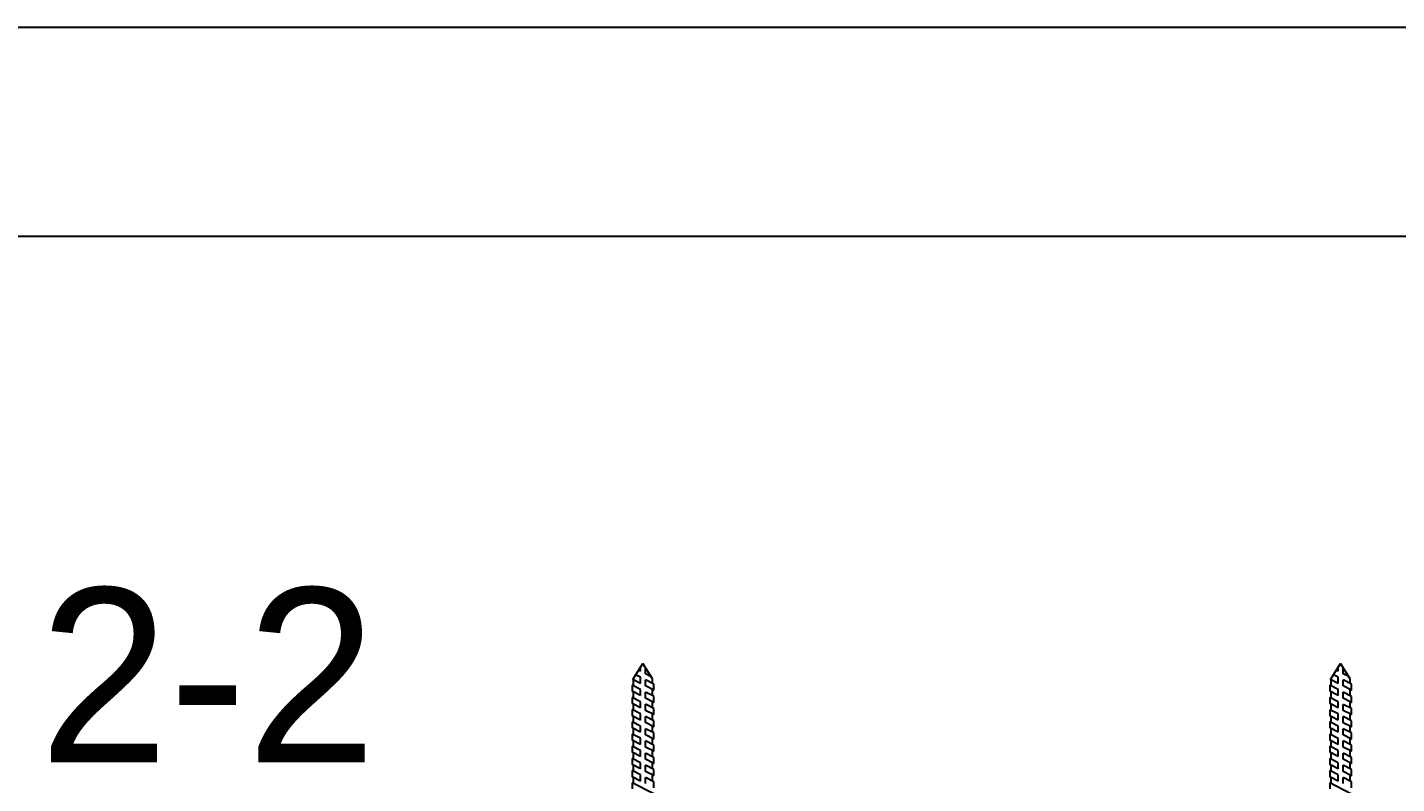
# Model space of a CAD drawing. Header units: millimetres. Extents: x -1985 to 969, y 203 to 500.
# Drawn here: x -1863.45 to -1832.05, y 473.48 to 490.83 of the extents above; entities that cross this region are included whole.
import ezdxf

# ---------------------------------------------------------------- set-up
doc = ezdxf.new("R2010")
doc.units = ezdxf.units.MM
doc.layers.add('ШПАЛА', color=7, linetype='Continuous')

# ---------------------------------------------------------------- blocks, each defined once
blk = doc.blocks.new('Анкер витой')
at = {"color": 252}
for p, q in [((-147934.1, -7285.3), (-147923, -7267.8)), ((-147911.3, -7286.1), (-147923, -7267.8)), ((-147932.6, -7282.9), (-147926.1, -7279.6)), ((-147920.2, -7276.6), (-147918.1, -7275.5)), ((-147920.2, -7283.6), (-147914.7, -7280.8)), ((-147935.6, -7291.5), (-147926.1, -7286.6)), ((-147935.6, -7298.5), (-147935.6, -7291.5)), ((-147935.6, -7298.5), (-147926.1, -7293.6)), ((-147935.6, -7298.5), (-147934.1, -7298.5)), ((-147920.2, -7290.6), (-147911.3, -7286.1)), ((-147920.2, -7297.7), (-147910.6, -7292.7)), ((-147920.2, -7304.7), (-147910.6, -7299.7)), ((-147910.6, -7292.7), (-147912.1, -7292.7)), ((-147910.6, -7292.7), (-147910.6, -7299.7)), ((-147935.6, -7305.5), (-147926.1, -7300.6)), ((-147935.6, -7312.5), (-147935.6, -7305.5)), ((-147935.6, -7312.5), (-147926.1, -7307.6)), ((-147935.6, -7312.5), (-147934.1, -7312.5)), ((-147935.6, -7319.5), (-147926.1, -7314.7)), ((-147920.2, -7311.7), (-147910.6, -7306.8)), ((-147920.2, -7318.7), (-147910.6, -7313.8)), ((-147910.6, -7306.8), (-147912.1, -7306.8)), ((-147910.6, -7306.8), (-147910.6, -7313.8)), ((-147935.6, -7326.5), (-147935.6, -7319.5)), ((-147935.6, -7326.5), (-147926.1, -7321.7)), ((-147935.6, -7326.5), (-147934.1, -7326.5)), ((-147935.6, -7333.5), (-147926.1, -7328.7)), ((-147920.2, -7325.7), (-147910.6, -7320.8)), ((-147920.2, -7332.7), (-147910.6, -7327.8)), ((-147910.6, -7320.8), (-147912.1, -7320.8)), ((-147910.6, -7320.8), (-147910.6, -7327.8)), ((-147935.6, -7340.5), (-147935.6, -7333.5)), ((-147935.6, -7340.5), (-147926.1, -7335.7)), ((-147935.6, -7340.5), (-147934.1, -7340.5)), ((-147935.6, -7347.5), (-147926.1, -7342.6)), ((-147920.2, -7339.6), (-147910.6, -7334.7)), ((-147920.2, -7346.6), (-147910.6, -7341.7)), ((-147910.6, -7334.7), (-147912.1, -7334.7)), ((-147910.6, -7334.7), (-147910.6, -7341.7)), ((-147935.6, -7354.5), (-147935.6, -7347.5)), ((-147935.6, -7354.5), (-147926.1, -7349.6)), ((-147935.6, -7354.5), (-147934.1, -7354.5)), ((-147935.6, -7361.5), (-147926.1, -7356.6)), ((-147935.6, -7368.5), (-147935.6, -7361.5)), ((-147920.2, -7353.7), (-147910.6, -7348.7)), ((-147920.2, -7360.7), (-147910.6, -7355.7)), ((-147920.2, -7367.6), (-147910.6, -7362.7)), ((-147910.6, -7348.7), (-147912.1, -7348.7)), ((-147910.6, -7362.7), (-147912.1, -7362.7)), ((-147910.6, -7348.7), (-147910.6, -7355.7)), ((-147910.6, -7362.7), (-147910.6, -7369.7)), ((-147935.6, -7368.5), (-147926.1, -7363.6)), ((-147935.6, -7368.5), (-147934.1, -7368.5)), ((-147935.6, -7375.5), (-147926.1, -7370.6)), ((-147935.6, -7382.5), (-147935.6, -7375.5)), ((-147935.6, -7382.5), (-147926.1, -7377.6)), ((-147920.2, -7374.6), (-147910.6, -7369.7)), ((-147920.2, -7381.6), (-147910.6, -7376.7)), ((-147910.6, -7376.7), (-147912.1, -7376.7)), ((-147910.6, -7376.7), (-147910.6, -7383.7)), ((-147935.6, -7382.5), (-147934.1, -7382.5)), ((-147935.6, -7389.5), (-147926.1, -7384.6)), ((-147935.6, -7396.5), (-147935.6, -7389.5)), ((-147935.6, -7396.5), (-147926.1, -7391.6)), ((-147920.2, -7388.6), (-147910.6, -7383.7)), ((-147920.2, -7395.6), (-147910.6, -7390.7)), ((-147910.6, -7390.7), (-147912.1, -7390.7)), ((-147910.6, -7390.7), (-147910.6, -7397.7)), ((-147935.6, -7396.5), (-147934.1, -7396.5)), ((-147935.6, -7403.5), (-147926.1, -7398.6)), ((-147935.6, -7410.5), (-147935.6, -7403.5)), ((-147935.6, -7417.5), (-147910.6, -7404.7)), ((-147920.2, -7402.6), (-147910.6, -7397.7)), ((-147910.6, -7404.7), (-147912.1, -7404.7)), ((-147910.6, -7404.7), (-147910.6, -7411.7))]:
    blk.add_line(p, q, dxfattribs=at)
at = {"layer": 'ШПАЛА', "color": 252}
for p, q in [((-147926.1, -7279.6), (-147926.1, -7272.7)), ((-147920.2, -7276.6), (-147920.2, -7272.1)), ((-147920.2, -7290.6), (-147920.2, -7283.6)), ((-147934.1, -7290.7), (-147934.1, -7285.3)), ((-147934.1, -7304.7), (-147934.1, -7297.7)), ((-147926.1, -7293.6), (-147926.1, -7286.6)), ((-147920.2, -7304.7), (-147920.2, -7297.7)), ((-147912.1, -7293.5), (-147912.1, -7286.5)), ((-147934.1, -7318.7), (-147934.1, -7311.7)), ((-147926.1, -7307.6), (-147926.1, -7300.6)), ((-147926.1, -7321.7), (-147926.1, -7314.7)), ((-147920.2, -7318.7), (-147920.2, -7311.7)), ((-147912.1, -7307.5), (-147912.1, -7300.5)), ((-147912.1, -7321.5), (-147912.1, -7314.5)), ((-147934.1, -7332.8), (-147934.1, -7325.7)), ((-147926.1, -7335.7), (-147926.1, -7328.7)), ((-147920.2, -7332.7), (-147920.2, -7325.7)), ((-147912.1, -7335.5), (-147912.1, -7328.5)), ((-147934.1, -7346.7), (-147934.1, -7339.8)), ((-147926.1, -7349.6), (-147926.1, -7342.6)), ((-147920.2, -7346.6), (-147920.2, -7339.6)), ((-147912.1, -7349.5), (-147912.1, -7342.5)), ((-147934.1, -7360.7), (-147934.1, -7353.7)), ((-147926.1, -7363.6), (-147926.1, -7356.6)), ((-147920.2, -7360.7), (-147920.2, -7353.7)), ((-147912.1, -7363.5), (-147912.1, -7356.5)), ((-147934.1, -7374.7), (-147934.1, -7367.7)), ((-147926.1, -7377.6), (-147926.1, -7370.6)), ((-147920.2, -7374.6), (-147920.2, -7367.6)), ((-147912.1, -7377.5), (-147912.1, -7370.5)), ((-147934.1, -7388.7), (-147934.1, -7381.7)), ((-147926.1, -7391.6), (-147926.1, -7384.6)), ((-147920.2, -7388.6), (-147920.2, -7381.6)), ((-147912.1, -7391.5), (-147912.1, -7384.5)), ((-147934.1, -7402.7), (-147934.1, -7395.7)), ((-147926.1, -7405.6), (-147926.1, -7398.6)), ((-147920.2, -7402.6), (-147920.2, -7395.6)), ((-147912.1, -7405.5), (-147912.1, -7398.5))]:
    blk.add_line(p, q, dxfattribs=at)

msp = doc.modelspace()

# ---------------------------------------------------------------- linework, layer by layer
for p, q in [((-1581.498, 490.83), (-1984.569, 490.83)), ((-1586.297, 486.031), (-1965.375, 486.031))]:
    msp.add_line(p, q)
at = {"color": 252}
for p, q in [((-1849.568, 475.874), (-1849.334, 476.241)), ((-1849.39, 476.064), (-1849.433, 476.086)), ((-1849.113, 475.891), (-1849.335, 476.241)), ((-1849.583, 475.742), (-1849.553, 475.742)), ((-1849.583, 475.742), (-1849.583, 475.602)), ((-1849.39, 475.643), (-1849.583, 475.742)), ((-1849.39, 475.783), (-1849.568, 475.874)), ((-1849.39, 475.923), (-1849.501, 475.98)), ((-1849.142, 475.937), (-1849.273, 476.004)), ((-1849.083, 475.767), (-1849.273, 475.864)), ((-1849.083, 475.627), (-1849.273, 475.724)), ((-1849.083, 475.627), (-1849.083, 475.767)), ((-1849.39, 475.503), (-1849.583, 475.602)), ((-1849.583, 475.461), (-1849.553, 475.461)), ((-1849.583, 475.461), (-1849.583, 475.321)), ((-1849.39, 475.363), (-1849.583, 475.461)), ((-1849.083, 475.487), (-1849.273, 475.584)), ((-1849.083, 475.347), (-1849.273, 475.444)), ((-1849.083, 475.627), (-1849.113, 475.627)), ((-1849.083, 475.347), (-1849.083, 475.487)), ((-1849.39, 475.223), (-1849.583, 475.321)), ((-1849.583, 475.181), (-1849.553, 475.181)), ((-1849.583, 475.181), (-1849.583, 475.041)), ((-1849.39, 475.083), (-1849.583, 475.181)), ((-1849.083, 475.206), (-1849.273, 475.303)), ((-1849.083, 475.066), (-1849.273, 475.163)), ((-1849.083, 475.347), (-1849.113, 475.347)), ((-1849.083, 475.066), (-1849.083, 475.206)), ((-1849.39, 474.943), (-1849.583, 475.041)), ((-1849.583, 474.902), (-1849.553, 474.902)), ((-1849.583, 474.902), (-1849.583, 474.762)), ((-1849.39, 474.804), (-1849.583, 474.902)), ((-1849.39, 474.664), (-1849.583, 474.762)), ((-1849.083, 474.926), (-1849.273, 475.023)), ((-1849.083, 474.786), (-1849.273, 474.883)), ((-1849.083, 475.066), (-1849.113, 475.066)), ((-1849.083, 474.786), (-1849.113, 474.786)), ((-1849.083, 474.786), (-1849.083, 474.926)), ((-1849.583, 474.622), (-1849.553, 474.622)), ((-1849.583, 474.622), (-1849.583, 474.482)), ((-1849.39, 474.523), (-1849.583, 474.622)), ((-1849.39, 474.383), (-1849.583, 474.482)), ((-1849.083, 474.647), (-1849.273, 474.744)), ((-1849.083, 474.507), (-1849.273, 474.604)), ((-1849.083, 474.367), (-1849.273, 474.464)), ((-1849.083, 474.507), (-1849.113, 474.507)), ((-1849.083, 474.507), (-1849.083, 474.647)), ((-1849.583, 474.342), (-1849.553, 474.342)), ((-1849.583, 474.342), (-1849.583, 474.202)), ((-1849.39, 474.244), (-1849.583, 474.342)), ((-1849.39, 474.104), (-1849.583, 474.202)), ((-1849.083, 474.227), (-1849.273, 474.324)), ((-1849.083, 474.087), (-1849.273, 474.184)), ((-1849.083, 474.227), (-1849.113, 474.227)), ((-1849.083, 474.227), (-1849.083, 474.367)), ((-1849.583, 474.062), (-1849.553, 474.062)), ((-1849.583, 474.062), (-1849.583, 473.922)), ((-1849.39, 473.964), (-1849.583, 474.062)), ((-1849.39, 473.824), (-1849.583, 473.922)), ((-1849.083, 473.947), (-1849.273, 474.044)), ((-1849.083, 473.807), (-1849.273, 473.904)), ((-1849.083, 473.947), (-1849.113, 473.947)), ((-1849.083, 473.947), (-1849.083, 474.087)), ((-1849.583, 473.782), (-1849.553, 473.782)), ((-1849.583, 473.782), (-1849.583, 473.642)), ((-1849.39, 473.684), (-1849.583, 473.782)), ((-1849.39, 473.544), (-1849.583, 473.642)), ((-1849.083, 473.247), (-1849.583, 473.502)), ((-1849.583, 473.502), (-1849.553, 473.502)), ((-1849.583, 473.502), (-1849.583, 473.362)), ((-1849.083, 473.667), (-1849.273, 473.764)), ((-1849.083, 473.527), (-1849.273, 473.624)), ((-1849.083, 473.667), (-1849.113, 473.667)), ((-1849.083, 473.667), (-1849.083, 473.807)), ((-1849.083, 473.387), (-1849.083, 473.527))]:
    msp.add_line(p, q, dxfattribs=at)
at = {"layer": 'ШПАЛА', "color": 252}
for p, q in [((-1849.39, 476.064), (-1849.39, 476.154)), ((-1849.273, 476.004), (-1849.273, 476.143)), ((-1849.553, 475.726), (-1849.553, 475.866)), ((-1849.39, 475.783), (-1849.39, 475.923)), ((-1849.273, 475.724), (-1849.273, 475.864)), ((-1849.113, 475.782), (-1849.113, 475.891)), ((-1849.553, 475.446), (-1849.553, 475.586)), ((-1849.39, 475.503), (-1849.39, 475.643)), ((-1849.273, 475.444), (-1849.273, 475.584)), ((-1849.113, 475.502), (-1849.113, 475.642)), ((-1849.553, 475.166), (-1849.553, 475.306)), ((-1849.39, 475.223), (-1849.39, 475.363)), ((-1849.39, 474.943), (-1849.39, 475.083)), ((-1849.273, 475.163), (-1849.273, 475.303)), ((-1849.113, 475.222), (-1849.113, 475.362)), ((-1849.113, 474.941), (-1849.113, 475.082)), ((-1849.553, 474.886), (-1849.553, 475.026)), ((-1849.39, 474.664), (-1849.39, 474.804)), ((-1849.273, 474.883), (-1849.273, 475.023)), ((-1849.113, 474.662), (-1849.113, 474.801)), ((-1849.553, 474.606), (-1849.553, 474.746)), ((-1849.553, 474.327), (-1849.553, 474.466)), ((-1849.39, 474.383), (-1849.39, 474.523)), ((-1849.273, 474.604), (-1849.273, 474.744)), ((-1849.273, 474.324), (-1849.273, 474.464)), ((-1849.113, 474.382), (-1849.113, 474.522)), ((-1849.553, 474.047), (-1849.553, 474.187)), ((-1849.39, 474.104), (-1849.39, 474.244)), ((-1849.273, 474.044), (-1849.273, 474.184)), ((-1849.113, 474.103), (-1849.113, 474.242)), ((-1849.553, 473.767), (-1849.553, 473.907)), ((-1849.39, 473.824), (-1849.39, 473.964)), ((-1849.273, 473.764), (-1849.273, 473.904)), ((-1849.113, 473.822), (-1849.113, 473.963)), ((-1849.553, 473.487), (-1849.553, 473.627)), ((-1849.39, 473.544), (-1849.39, 473.684)), ((-1849.273, 473.484), (-1849.273, 473.624)), ((-1849.113, 473.543), (-1849.113, 473.682))]:
    msp.add_line(p, q, dxfattribs=at)

# ---------------------------------------------------------------- block references
at = {"extrusion": (0, 0, -1), "xscale": 0.01999999999998181, "yscale": 0.01999999999998181, "zscale": -0.02}
msp.add_blockref('Анкер витой', (4791.795, 621.596), dxfattribs=at)

# ---------------------------------------------------------------- texts
at = {"color": 0}
msp.add_text('2-2', height=4, dxfattribs=at).set_placement((-1863.18, 473.97))

doc.saveas('drawing.dxf')
